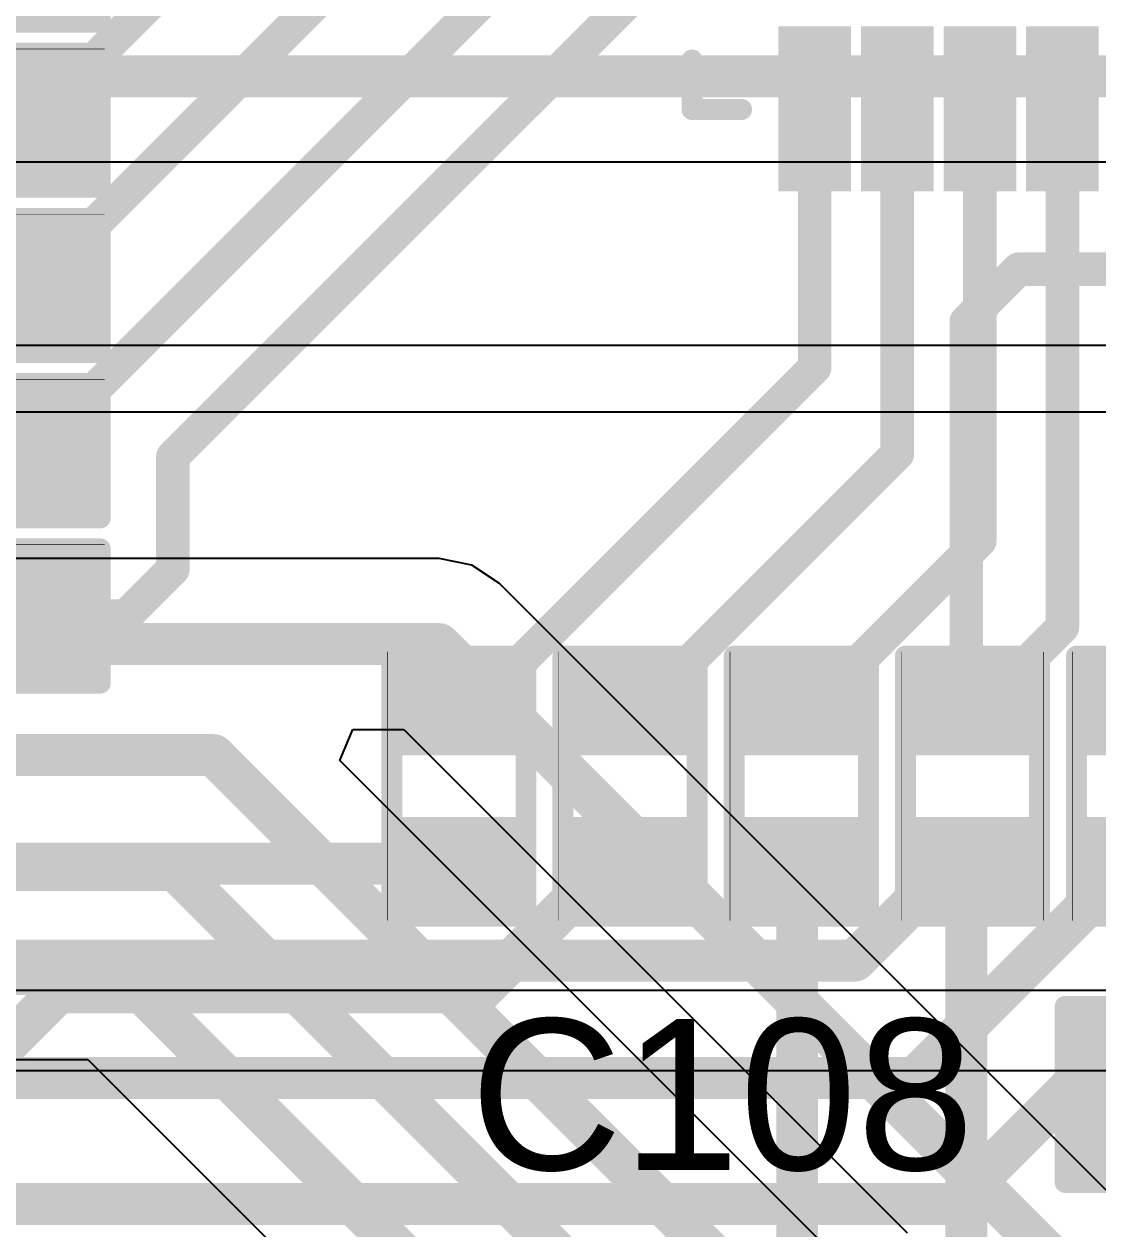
# Model space of a CAD drawing. Header units: inches. Extents: x 0 to 5379, y 0 to 5429.
# Drawn here: x 223.48 to 229.99, y 76.08 to 83.37 of the extents above; entities that cross this region are included whole.
import ezdxf

# ---------------------------------------------------------------- set-up
doc = ezdxf.new("R2010")
doc.units = ezdxf.units.IN
for name, color, linetype in [('Bottom Layer', 5, 'Continuous'), ('Bottom Overlay', 54, 'Continuous'), ('Bottom Paste', 16, 'Continuous'), ('Bottom Solder', 6, 'Continuous'), ('PWR', 156, 'Continuous'), ('SIG 01', 90, 'Continuous'), ('Top Layer', 1, 'Continuous'), ('Top Overlay', 2, 'Continuous'), ('Top Paste', 8, 'Continuous'), ('Top Solder', 216, 'Continuous')]:
    doc.layers.add(name, color=color, linetype=linetype)
doc.styles.add('Arial', font='', dxfattribs={"height": 0.2})
doc.styles.get('Arial').set_extended_font_data('Arial')

# ---------------------------------------------------------------- blocks, each defined once
blk = doc.blocks.new('64_VFQFPN_9X9_146')
at = {"layer": 'Top Layer'}
for points in [[(-3.896, -4.0658), (-3.596, -4.0658), (-3.596, -4.9258), (-3.896, -4.9258)], [(-3.396, -4.0658), (-3.096, -4.0658), (-3.096, -4.9258), (-3.396, -4.9258)], [(-2.896, -4.0658), (-2.596, -4.0658), (-2.596, -4.9258), (-2.896, -4.9258)], [(-2.396, -4.0658), (-2.096, -4.0658), (-2.096, -4.9258), (-2.396, -4.9258)]]:
    blk.add_hatch(color=1, dxfattribs=at).paths.add_polyline_path(points)
at = {"layer": 'Top Paste'}
for points in [[(-3.896, -4.0658), (-3.596, -4.0658), (-3.596, -4.9258), (-3.896, -4.9258)], [(-3.396, -4.0658), (-3.096, -4.0658), (-3.096, -4.9258), (-3.396, -4.9258)], [(-2.896, -4.0658), (-2.596, -4.0658), (-2.596, -4.9258), (-2.896, -4.9258)], [(-2.396, -4.0658), (-2.096, -4.0658), (-2.096, -4.9258), (-2.396, -4.9258)]]:
    blk.add_hatch(color=8, dxfattribs=at).paths.add_polyline_path(points)
at = {"layer": 'Top Solder'}
for points in [[(-3.966, -3.9958), (-3.526, -3.9958), (-3.526, -4.9958), (-3.966, -4.9958)], [(-3.466, -3.9958), (-3.026, -3.9958), (-3.026, -4.9958), (-3.466, -4.9958)], [(-2.966, -3.9958), (-2.526, -3.9958), (-2.526, -4.9958), (-2.966, -4.9958)], [(-2.466, -3.9958), (-2.026, -3.9958), (-2.026, -4.9958), (-2.466, -4.9958)]]:
    blk.add_hatch(color=216, dxfattribs=at).paths.add_polyline_path(points)
at = {"layer": 'Top Overlay'}
for points in [[(-4.4888, -4.5, 0.127, 0.127, 0), (-4.4888, -4.2, 0.127, 0.127, 0)], [(-4.4888, -4.5, 0.127, 0.127, 0), (-4.1888, -4.5, 0.127, 0.127, 0)]]:
    blk.add_lwpolyline(points, format="xyseb", dxfattribs=at)
for points in [[(-4.5205, -4.2, 0.0635, 0.0635, 1), (-4.457, -4.2, 0.0635, 0.0635, 1)], [(-4.5205, -4.5, 0.0635, 0.0635, 1), (-4.457, -4.5, 0.0635, 0.0635, 1)], [(-4.5205, -4.5, 0.0635, 0.0635, 1), (-4.457, -4.5, 0.0635, 0.0635, 1)], [(-4.2205, -4.5, 0.0635, 0.0635, 1), (-4.157, -4.5, 0.0635, 0.0635, 1)]]:
    blk.add_lwpolyline(points, format="xyseb", close=True, dxfattribs=at)
blk = doc.blocks.new('R___0402_575')
at = {"layer": 'Top Layer'}
for points in [[(-0.6985, -0.3175), (-0.6985, 0.3175), (-0.2413, 0.3175), (-0.2413, -0.3175)], [(0.2413, -0.3175), (0.2413, 0.3175), (0.6985, 0.3175), (0.6985, -0.3175)]]:
    blk.add_hatch(color=1, dxfattribs=at).paths.add_polyline_path(points)
at = {"layer": 'Top Paste'}
for points in [[(-0.6985, -0.3175), (-0.6985, 0.3175), (-0.2413, 0.3175), (-0.2413, -0.3175)], [(0.2413, -0.3175), (0.2413, 0.3175), (0.6985, 0.3175), (0.6985, -0.3175)]]:
    blk.add_hatch(color=8, dxfattribs=at).paths.add_polyline_path(points)
at = {"layer": 'Top Solder'}
for points in [[(-0.7535, -0.3725), (-0.7535, 0.3725), (-0.1863, 0.3725), (-0.1863, -0.3725)], [(0.1863, -0.3725), (0.1863, 0.3725), (0.7535, 0.3725), (0.7535, -0.3725)]]:
    blk.add_hatch(color=216, dxfattribs=at).paths.add_polyline_path(points)
at = {"layer": 'Top Overlay'}
for points in [[(0.7874, 0.4064, 0.127, 0.127, 0), (-0.7874, 0.4064, 0.127, 0.127, 0)], [(-0.7874, -0.4064, 0.127, 0.127, 0), (-0.7874, 0.4064, 0.127, 0.127, 0)], [(0.7874, -0.4064, 0.127, 0.127, 0), (0.7874, 0.4064, 0.127, 0.127, 0)], [(0.7874, -0.4064, 0.127, 0.127, 0), (-0.7874, -0.4064, 0.127, 0.127, 0)], [(0.8128, -0.4318, 0.00323, 0.00323, 0), (-0.8128, -0.4318, 0.00323, 0.00323, 0)]]:
    blk.add_lwpolyline(points, format="xyseb", dxfattribs=at)
for points in [[(-0.8191, 0.4064, 0.0635, 0.0635, 1), (-0.7556, 0.4064, 0.0635, 0.0635, 1)], [(-0.8191, 0.4064, 0.0635, 0.0635, 1), (-0.7556, 0.4064, 0.0635, 0.0635, 1)], [(0.7556, 0.4064, 0.0635, 0.0635, 1), (0.8191, 0.4064, 0.0635, 0.0635, 1)], [(0.7556, 0.4064, 0.0635, 0.0635, 1), (0.8191, 0.4064, 0.0635, 0.0635, 1)], [(-0.8191, -0.4064, 0.0635, 0.0635, 1), (-0.7556, -0.4064, 0.0635, 0.0635, 1)], [(-0.8191, -0.4064, 0.0635, 0.0635, 1), (-0.7556, -0.4064, 0.0635, 0.0635, 1)], [(0.7556, -0.4064, 0.0635, 0.0635, 1), (0.8191, -0.4064, 0.0635, 0.0635, 1)], [(0.7556, -0.4064, 0.0635, 0.0635, 1), (0.8191, -0.4064, 0.0635, 0.0635, 1)], [(-0.8136, -0.4318, 0.00161, 0.00161, 1), (-0.812, -0.4318, 0.00161, 0.00161, 1)], [(0.812, -0.4318, 0.00161, 0.00161, 1), (0.8136, -0.4318, 0.00161, 0.00161, 1)]]:
    blk.add_lwpolyline(points, format="xyseb", close=True, dxfattribs=at)
blk = doc.blocks.new('R___0402_577')
at = {"layer": 'Top Layer'}
for points in [[(-0.6985, -0.3175), (-0.6985, 0.3175), (-0.2413, 0.3175), (-0.2413, -0.3175)], [(0.2413, -0.3175), (0.2413, 0.3175), (0.6985, 0.3175), (0.6985, -0.3175)]]:
    blk.add_hatch(color=1, dxfattribs=at).paths.add_polyline_path(points)
at = {"layer": 'Top Paste'}
for points in [[(-0.6985, -0.3175), (-0.6985, 0.3175), (-0.2413, 0.3175), (-0.2413, -0.3175)], [(0.2413, -0.3175), (0.2413, 0.3175), (0.6985, 0.3175), (0.6985, -0.3175)]]:
    blk.add_hatch(color=8, dxfattribs=at).paths.add_polyline_path(points)
at = {"layer": 'Top Solder'}
for points in [[(-0.7535, -0.3725), (-0.7535, 0.3725), (-0.1863, 0.3725), (-0.1863, -0.3725)], [(0.1863, -0.3725), (0.1863, 0.3725), (0.7535, 0.3725), (0.7535, -0.3725)]]:
    blk.add_hatch(color=216, dxfattribs=at).paths.add_polyline_path(points)
at = {"layer": 'Top Overlay'}
for points in [[(0.7874, 0.4064, 0.127, 0.127, 0), (-0.7874, 0.4064, 0.127, 0.127, 0)], [(-0.7874, 0.4064, 0.127, 0.127, 0), (-0.7874, -0.4064, 0.127, 0.127, 0)], [(0.7874, 0.4064, 0.127, 0.127, 0), (0.7874, -0.4064, 0.127, 0.127, 0)], [(0.7874, -0.4064, 0.127, 0.127, 0), (-0.7874, -0.4064, 0.127, 0.127, 0)], [(0.8128, -0.4318, 0.00323, 0.00323, 0), (-0.8128, -0.4318, 0.00323, 0.00323, 0)]]:
    blk.add_lwpolyline(points, format="xyseb", dxfattribs=at)
for points in [[(-0.8191, 0.4064, 0.0635, 0.0635, 1), (-0.7556, 0.4064, 0.0635, 0.0635, 1)], [(-0.8191, 0.4064, 0.0635, 0.0635, 1), (-0.7556, 0.4064, 0.0635, 0.0635, 1)], [(0.7556, 0.4064, 0.0635, 0.0635, 1), (0.8191, 0.4064, 0.0635, 0.0635, 1)], [(0.7556, 0.4064, 0.0635, 0.0635, 1), (0.8191, 0.4064, 0.0635, 0.0635, 1)], [(-0.8191, -0.4064, 0.0635, 0.0635, 1), (-0.7556, -0.4064, 0.0635, 0.0635, 1)], [(-0.8191, -0.4064, 0.0635, 0.0635, 1), (-0.7556, -0.4064, 0.0635, 0.0635, 1)], [(0.7556, -0.4064, 0.0635, 0.0635, 1), (0.8191, -0.4064, 0.0635, 0.0635, 1)], [(0.7556, -0.4064, 0.0635, 0.0635, 1), (0.8191, -0.4064, 0.0635, 0.0635, 1)], [(-0.8136, -0.4318, 0.00161, 0.00161, 1), (-0.812, -0.4318, 0.00161, 0.00161, 1)], [(0.812, -0.4318, 0.00161, 0.00161, 1), (0.8136, -0.4318, 0.00161, 0.00161, 1)]]:
    blk.add_lwpolyline(points, format="xyseb", close=True, dxfattribs=at)
blk = doc.blocks.new('R___0402_B_584')
at = {"layer": 'Bottom Layer'}
for points in [[(-0.2413, 0.3175), (-0.2413, -0.3175), (-0.6985, -0.3175), (-0.6985, 0.3175)], [(0.6985, 0.3175), (0.6985, -0.3175), (0.2413, -0.3175), (0.2413, 0.3175)]]:
    blk.add_hatch(color=5, dxfattribs=at).paths.add_polyline_path(points)
at = {"layer": 'Bottom Paste'}
for points in [[(-0.2413, 0.3175), (-0.2413, -0.3175), (-0.6985, -0.3175), (-0.6985, 0.3175)], [(0.6985, 0.3175), (0.6985, -0.3175), (0.2413, -0.3175), (0.2413, 0.3175)]]:
    blk.add_hatch(color=16, dxfattribs=at).paths.add_polyline_path(points)
at = {"layer": 'Bottom Solder'}
for points in [[(-0.1863, 0.3725), (-0.1863, -0.3725), (-0.7535, -0.3725), (-0.7535, 0.3725)], [(0.7535, 0.3725), (0.7535, -0.3725), (0.1863, -0.3725), (0.1863, 0.3725)]]:
    blk.add_hatch(color=6, dxfattribs=at).paths.add_polyline_path(points)
at = {"layer": 'Bottom Overlay'}
for points in [[(-0.7874, -0.4064, 0.127, 0.127, 0), (-0.7874, 0.4064, 0.127, 0.127, 0)], [(0.7874, 0.4064, 0.127, 0.127, 0), (-0.7874, 0.4064, 0.127, 0.127, 0)], [(0.7874, -0.4064, 0.127, 0.127, 0), (0.7874, 0.4064, 0.127, 0.127, 0)], [(0.8128, 0.4318, 0.00323, 0.00323, 0), (-0.8128, 0.4318, 0.00323, 0.00323, 0)], [(0.7874, -0.4064, 0.127, 0.127, 0), (-0.7874, -0.4064, 0.127, 0.127, 0)]]:
    blk.add_lwpolyline(points, format="xyseb", dxfattribs=at)
for points in [[(-0.8191, 0.4064, 0.0635, 0.0635, 1), (-0.7556, 0.4064, 0.0635, 0.0635, 1)], [(-0.8191, 0.4064, 0.0635, 0.0635, 1), (-0.7556, 0.4064, 0.0635, 0.0635, 1)], [(0.7556, 0.4064, 0.0635, 0.0635, 1), (0.8191, 0.4064, 0.0635, 0.0635, 1)], [(0.7556, 0.4064, 0.0635, 0.0635, 1), (0.8191, 0.4064, 0.0635, 0.0635, 1)], [(-0.8136, 0.4318, 0.00161, 0.00161, 1), (-0.812, 0.4318, 0.00161, 0.00161, 1)], [(0.812, 0.4318, 0.00161, 0.00161, 1), (0.8136, 0.4318, 0.00161, 0.00161, 1)], [(-0.8191, -0.4064, 0.0635, 0.0635, 1), (-0.7556, -0.4064, 0.0635, 0.0635, 1)], [(-0.8191, -0.4064, 0.0635, 0.0635, 1), (-0.7556, -0.4064, 0.0635, 0.0635, 1)], [(0.7556, -0.4064, 0.0635, 0.0635, 1), (0.8191, -0.4064, 0.0635, 0.0635, 1)], [(0.7556, -0.4064, 0.0635, 0.0635, 1), (0.8191, -0.4064, 0.0635, 0.0635, 1)]]:
    blk.add_lwpolyline(points, format="xyseb", close=True, dxfattribs=at)
blk = doc.blocks.new('R___0402_B_585')
at = {"layer": 'Bottom Layer'}
for points in [[(-0.2413, 0.3175), (-0.2413, -0.3175), (-0.6985, -0.3175), (-0.6985, 0.3175)], [(0.6985, 0.3175), (0.6985, -0.3175), (0.2413, -0.3175), (0.2413, 0.3175)]]:
    blk.add_hatch(color=5, dxfattribs=at).paths.add_polyline_path(points)
at = {"layer": 'Bottom Paste'}
for points in [[(-0.2413, 0.3175), (-0.2413, -0.3175), (-0.6985, -0.3175), (-0.6985, 0.3175)], [(0.6985, 0.3175), (0.6985, -0.3175), (0.2413, -0.3175), (0.2413, 0.3175)]]:
    blk.add_hatch(color=16, dxfattribs=at).paths.add_polyline_path(points)
at = {"layer": 'Bottom Solder'}
for points in [[(-0.1863, 0.3725), (-0.1863, -0.3725), (-0.7535, -0.3725), (-0.7535, 0.3725)], [(0.7535, 0.3725), (0.7535, -0.3725), (0.1863, -0.3725), (0.1863, 0.3725)]]:
    blk.add_hatch(color=6, dxfattribs=at).paths.add_polyline_path(points)
at = {"layer": 'Bottom Overlay'}
for points in [[(-0.7874, -0.4064, 0.127, 0.127, 0), (-0.7874, 0.4064, 0.127, 0.127, 0)], [(0.7874, 0.4064, 0.127, 0.127, 0), (-0.7874, 0.4064, 0.127, 0.127, 0)], [(0.7874, -0.4064, 0.127, 0.127, 0), (0.7874, 0.4064, 0.127, 0.127, 0)], [(0.8128, 0.4318, 0.00323, 0.00323, 0), (-0.8128, 0.4318, 0.00323, 0.00323, 0)], [(0.7874, -0.4064, 0.127, 0.127, 0), (-0.7874, -0.4064, 0.127, 0.127, 0)]]:
    blk.add_lwpolyline(points, format="xyseb", dxfattribs=at)
for points in [[(-0.8191, 0.4064, 0.0635, 0.0635, 1), (-0.7556, 0.4064, 0.0635, 0.0635, 1)], [(-0.8191, 0.4064, 0.0635, 0.0635, 1), (-0.7556, 0.4064, 0.0635, 0.0635, 1)], [(0.7556, 0.4064, 0.0635, 0.0635, 1), (0.8191, 0.4064, 0.0635, 0.0635, 1)], [(0.7556, 0.4064, 0.0635, 0.0635, 1), (0.8191, 0.4064, 0.0635, 0.0635, 1)], [(-0.8136, 0.4318, 0.00161, 0.00161, 1), (-0.812, 0.4318, 0.00161, 0.00161, 1)], [(0.812, 0.4318, 0.00161, 0.00161, 1), (0.8136, 0.4318, 0.00161, 0.00161, 1)], [(-0.8191, -0.4064, 0.0635, 0.0635, 1), (-0.7556, -0.4064, 0.0635, 0.0635, 1)], [(-0.8191, -0.4064, 0.0635, 0.0635, 1), (-0.7556, -0.4064, 0.0635, 0.0635, 1)], [(0.7556, -0.4064, 0.0635, 0.0635, 1), (0.8191, -0.4064, 0.0635, 0.0635, 1)], [(0.7556, -0.4064, 0.0635, 0.0635, 1), (0.8191, -0.4064, 0.0635, 0.0635, 1)]]:
    blk.add_lwpolyline(points, format="xyseb", close=True, dxfattribs=at)
blk = doc.blocks.new('R___0402_595')
at = {"layer": 'Top Layer'}
for points in [[(-0.6985, -0.3175), (-0.6985, 0.3175), (-0.2413, 0.3175), (-0.2413, -0.3175)], [(0.2413, -0.3175), (0.2413, 0.3175), (0.6985, 0.3175), (0.6985, -0.3175)]]:
    blk.add_hatch(color=1, dxfattribs=at).paths.add_polyline_path(points)
at = {"layer": 'Top Paste'}
for points in [[(-0.6985, -0.3175), (-0.6985, 0.3175), (-0.2413, 0.3175), (-0.2413, -0.3175)], [(0.2413, -0.3175), (0.2413, 0.3175), (0.6985, 0.3175), (0.6985, -0.3175)]]:
    blk.add_hatch(color=8, dxfattribs=at).paths.add_polyline_path(points)
at = {"layer": 'Top Solder'}
for points in [[(-0.7535, -0.3725), (-0.7535, 0.3725), (-0.1863, 0.3725), (-0.1863, -0.3725)], [(0.1863, -0.3725), (0.1863, 0.3725), (0.7535, 0.3725), (0.7535, -0.3725)]]:
    blk.add_hatch(color=216, dxfattribs=at).paths.add_polyline_path(points)
at = {"layer": 'Top Overlay'}
for points in [[(0.7874, 0.4064, 0.127, 0.127, 0), (-0.7874, 0.4064, 0.127, 0.127, 0)], [(-0.7874, -0.4064, 0.127, 0.127, 0), (-0.7874, 0.4064, 0.127, 0.127, 0)], [(0.7874, -0.4064, 0.127, 0.127, 0), (0.7874, 0.4064, 0.127, 0.127, 0)], [(0.7874, -0.4064, 0.127, 0.127, 0), (-0.7874, -0.4064, 0.127, 0.127, 0)], [(0.8128, -0.4318, 0.00323, 0.00323, 0), (-0.8128, -0.4318, 0.00323, 0.00323, 0)]]:
    blk.add_lwpolyline(points, format="xyseb", dxfattribs=at)
for points in [[(-0.8191, 0.4064, 0.0635, 0.0635, 1), (-0.7556, 0.4064, 0.0635, 0.0635, 1)], [(-0.8191, 0.4064, 0.0635, 0.0635, 1), (-0.7556, 0.4064, 0.0635, 0.0635, 1)], [(0.7556, 0.4064, 0.0635, 0.0635, 1), (0.8191, 0.4064, 0.0635, 0.0635, 1)], [(0.7556, 0.4064, 0.0635, 0.0635, 1), (0.8191, 0.4064, 0.0635, 0.0635, 1)], [(-0.8191, -0.4064, 0.0635, 0.0635, 1), (-0.7556, -0.4064, 0.0635, 0.0635, 1)], [(-0.8191, -0.4064, 0.0635, 0.0635, 1), (-0.7556, -0.4064, 0.0635, 0.0635, 1)], [(0.7556, -0.4064, 0.0635, 0.0635, 1), (0.8191, -0.4064, 0.0635, 0.0635, 1)], [(0.7556, -0.4064, 0.0635, 0.0635, 1), (0.8191, -0.4064, 0.0635, 0.0635, 1)], [(-0.8136, -0.4318, 0.00161, 0.00161, 1), (-0.812, -0.4318, 0.00161, 0.00161, 1)], [(0.812, -0.4318, 0.00161, 0.00161, 1), (0.8136, -0.4318, 0.00161, 0.00161, 1)]]:
    blk.add_lwpolyline(points, format="xyseb", close=True, dxfattribs=at)
blk = doc.blocks.new('R___0402_596')
at = {"layer": 'Top Layer'}
for points in [[(-0.6985, -0.3175), (-0.6985, 0.3175), (-0.2413, 0.3175), (-0.2413, -0.3175)], [(0.2413, -0.3175), (0.2413, 0.3175), (0.6985, 0.3175), (0.6985, -0.3175)]]:
    blk.add_hatch(color=1, dxfattribs=at).paths.add_polyline_path(points)
at = {"layer": 'Top Paste'}
for points in [[(-0.6985, -0.3175), (-0.6985, 0.3175), (-0.2413, 0.3175), (-0.2413, -0.3175)], [(0.2413, -0.3175), (0.2413, 0.3175), (0.6985, 0.3175), (0.6985, -0.3175)]]:
    blk.add_hatch(color=8, dxfattribs=at).paths.add_polyline_path(points)
at = {"layer": 'Top Solder'}
for points in [[(-0.7535, -0.3725), (-0.7535, 0.3725), (-0.1863, 0.3725), (-0.1863, -0.3725)], [(0.1863, -0.3725), (0.1863, 0.3725), (0.7535, 0.3725), (0.7535, -0.3725)]]:
    blk.add_hatch(color=216, dxfattribs=at).paths.add_polyline_path(points)
at = {"layer": 'Top Overlay'}
for points in [[(0.7874, 0.4064, 0.127, 0.127, 0), (-0.7874, 0.4064, 0.127, 0.127, 0)], [(-0.7874, -0.4064, 0.127, 0.127, 0), (-0.7874, 0.4064, 0.127, 0.127, 0)], [(0.7874, -0.4064, 0.127, 0.127, 0), (0.7874, 0.4064, 0.127, 0.127, 0)], [(0.7874, -0.4064, 0.127, 0.127, 0), (-0.7874, -0.4064, 0.127, 0.127, 0)], [(0.8128, -0.4318, 0.00323, 0.00323, 0), (-0.8128, -0.4318, 0.00323, 0.00323, 0)]]:
    blk.add_lwpolyline(points, format="xyseb", dxfattribs=at)
for points in [[(-0.8191, 0.4064, 0.0635, 0.0635, 1), (-0.7556, 0.4064, 0.0635, 0.0635, 1)], [(-0.8191, 0.4064, 0.0635, 0.0635, 1), (-0.7556, 0.4064, 0.0635, 0.0635, 1)], [(0.7556, 0.4064, 0.0635, 0.0635, 1), (0.8191, 0.4064, 0.0635, 0.0635, 1)], [(0.7556, 0.4064, 0.0635, 0.0635, 1), (0.8191, 0.4064, 0.0635, 0.0635, 1)], [(-0.8191, -0.4064, 0.0635, 0.0635, 1), (-0.7556, -0.4064, 0.0635, 0.0635, 1)], [(-0.8191, -0.4064, 0.0635, 0.0635, 1), (-0.7556, -0.4064, 0.0635, 0.0635, 1)], [(0.7556, -0.4064, 0.0635, 0.0635, 1), (0.8191, -0.4064, 0.0635, 0.0635, 1)], [(0.7556, -0.4064, 0.0635, 0.0635, 1), (0.8191, -0.4064, 0.0635, 0.0635, 1)], [(-0.8136, -0.4318, 0.00161, 0.00161, 1), (-0.812, -0.4318, 0.00161, 0.00161, 1)], [(0.812, -0.4318, 0.00161, 0.00161, 1), (0.8136, -0.4318, 0.00161, 0.00161, 1)]]:
    blk.add_lwpolyline(points, format="xyseb", close=True, dxfattribs=at)
blk = doc.blocks.new('R___0402_597')
at = {"layer": 'Top Layer'}
for points in [[(-0.6985, -0.3175), (-0.6985, 0.3175), (-0.2413, 0.3175), (-0.2413, -0.3175)], [(0.2413, -0.3175), (0.2413, 0.3175), (0.6985, 0.3175), (0.6985, -0.3175)]]:
    blk.add_hatch(color=1, dxfattribs=at).paths.add_polyline_path(points)
at = {"layer": 'Top Paste'}
for points in [[(-0.6985, -0.3175), (-0.6985, 0.3175), (-0.2413, 0.3175), (-0.2413, -0.3175)], [(0.2413, -0.3175), (0.2413, 0.3175), (0.6985, 0.3175), (0.6985, -0.3175)]]:
    blk.add_hatch(color=8, dxfattribs=at).paths.add_polyline_path(points)
at = {"layer": 'Top Solder'}
for points in [[(-0.7535, -0.3725), (-0.7535, 0.3725), (-0.1863, 0.3725), (-0.1863, -0.3725)], [(0.1863, -0.3725), (0.1863, 0.3725), (0.7535, 0.3725), (0.7535, -0.3725)]]:
    blk.add_hatch(color=216, dxfattribs=at).paths.add_polyline_path(points)
at = {"layer": 'Top Overlay'}
for points in [[(0.7874, 0.4064, 0.127, 0.127, 0), (-0.7874, 0.4064, 0.127, 0.127, 0)], [(-0.7874, -0.4064, 0.127, 0.127, 0), (-0.7874, 0.4064, 0.127, 0.127, 0)], [(0.7874, -0.4064, 0.127, 0.127, 0), (0.7874, 0.4064, 0.127, 0.127, 0)], [(0.7874, -0.4064, 0.127, 0.127, 0), (-0.7874, -0.4064, 0.127, 0.127, 0)], [(0.8128, -0.4318, 0.00323, 0.00323, 0), (-0.8128, -0.4318, 0.00323, 0.00323, 0)]]:
    blk.add_lwpolyline(points, format="xyseb", dxfattribs=at)
for points in [[(-0.8191, 0.4064, 0.0635, 0.0635, 1), (-0.7556, 0.4064, 0.0635, 0.0635, 1)], [(-0.8191, 0.4064, 0.0635, 0.0635, 1), (-0.7556, 0.4064, 0.0635, 0.0635, 1)], [(0.7556, 0.4064, 0.0635, 0.0635, 1), (0.8191, 0.4064, 0.0635, 0.0635, 1)], [(0.7556, 0.4064, 0.0635, 0.0635, 1), (0.8191, 0.4064, 0.0635, 0.0635, 1)], [(-0.8191, -0.4064, 0.0635, 0.0635, 1), (-0.7556, -0.4064, 0.0635, 0.0635, 1)], [(-0.8191, -0.4064, 0.0635, 0.0635, 1), (-0.7556, -0.4064, 0.0635, 0.0635, 1)], [(0.7556, -0.4064, 0.0635, 0.0635, 1), (0.8191, -0.4064, 0.0635, 0.0635, 1)], [(0.7556, -0.4064, 0.0635, 0.0635, 1), (0.8191, -0.4064, 0.0635, 0.0635, 1)], [(-0.8136, -0.4318, 0.00161, 0.00161, 1), (-0.812, -0.4318, 0.00161, 0.00161, 1)], [(0.812, -0.4318, 0.00161, 0.00161, 1), (0.8136, -0.4318, 0.00161, 0.00161, 1)]]:
    blk.add_lwpolyline(points, format="xyseb", close=True, dxfattribs=at)
blk = doc.blocks.new('R___0402_600')
at = {"layer": 'Top Layer'}
for points in [[(-0.6985, -0.3175), (-0.6985, 0.3175), (-0.2413, 0.3175), (-0.2413, -0.3175)], [(0.2413, -0.3175), (0.2413, 0.3175), (0.6985, 0.3175), (0.6985, -0.3175)]]:
    blk.add_hatch(color=1, dxfattribs=at).paths.add_polyline_path(points)
at = {"layer": 'Top Paste'}
for points in [[(-0.6985, -0.3175), (-0.6985, 0.3175), (-0.2413, 0.3175), (-0.2413, -0.3175)], [(0.2413, -0.3175), (0.2413, 0.3175), (0.6985, 0.3175), (0.6985, -0.3175)]]:
    blk.add_hatch(color=8, dxfattribs=at).paths.add_polyline_path(points)
at = {"layer": 'Top Solder'}
for points in [[(-0.7535, -0.3725), (-0.7535, 0.3725), (-0.1863, 0.3725), (-0.1863, -0.3725)], [(0.1863, -0.3725), (0.1863, 0.3725), (0.7535, 0.3725), (0.7535, -0.3725)]]:
    blk.add_hatch(color=216, dxfattribs=at).paths.add_polyline_path(points)
at = {"layer": 'Top Overlay'}
for points in [[(0.7874, 0.4064, 0.127, 0.127, 0), (-0.7874, 0.4064, 0.127, 0.127, 0)], [(-0.7874, -0.4064, 0.127, 0.127, 0), (-0.7874, 0.4064, 0.127, 0.127, 0)], [(0.7874, -0.4064, 0.127, 0.127, 0), (0.7874, 0.4064, 0.127, 0.127, 0)], [(0.7874, -0.4064, 0.127, 0.127, 0), (-0.7874, -0.4064, 0.127, 0.127, 0)], [(0.8128, -0.4318, 0.00323, 0.00323, 0), (-0.8128, -0.4318, 0.00323, 0.00323, 0)]]:
    blk.add_lwpolyline(points, format="xyseb", dxfattribs=at)
for points in [[(-0.8191, 0.4064, 0.0635, 0.0635, 1), (-0.7556, 0.4064, 0.0635, 0.0635, 1)], [(-0.8191, 0.4064, 0.0635, 0.0635, 1), (-0.7556, 0.4064, 0.0635, 0.0635, 1)], [(0.7556, 0.4064, 0.0635, 0.0635, 1), (0.8191, 0.4064, 0.0635, 0.0635, 1)], [(0.7556, 0.4064, 0.0635, 0.0635, 1), (0.8191, 0.4064, 0.0635, 0.0635, 1)], [(-0.8191, -0.4064, 0.0635, 0.0635, 1), (-0.7556, -0.4064, 0.0635, 0.0635, 1)], [(-0.8191, -0.4064, 0.0635, 0.0635, 1), (-0.7556, -0.4064, 0.0635, 0.0635, 1)], [(0.7556, -0.4064, 0.0635, 0.0635, 1), (0.8191, -0.4064, 0.0635, 0.0635, 1)], [(0.7556, -0.4064, 0.0635, 0.0635, 1), (0.8191, -0.4064, 0.0635, 0.0635, 1)], [(-0.8136, -0.4318, 0.00161, 0.00161, 1), (-0.812, -0.4318, 0.00161, 0.00161, 1)], [(0.812, -0.4318, 0.00161, 0.00161, 1), (0.8136, -0.4318, 0.00161, 0.00161, 1)]]:
    blk.add_lwpolyline(points, format="xyseb", close=True, dxfattribs=at)
blk = doc.blocks.new('R___0402_602')
at = {"layer": 'Top Layer'}
for points in [[(-0.6985, -0.3175), (-0.6985, 0.3175), (-0.2413, 0.3175), (-0.2413, -0.3175)], [(0.2413, -0.3175), (0.2413, 0.3175), (0.6985, 0.3175), (0.6985, -0.3175)]]:
    blk.add_hatch(color=1, dxfattribs=at).paths.add_polyline_path(points)
at = {"layer": 'Top Paste'}
for points in [[(-0.6985, -0.3175), (-0.6985, 0.3175), (-0.2413, 0.3175), (-0.2413, -0.3175)], [(0.2413, -0.3175), (0.2413, 0.3175), (0.6985, 0.3175), (0.6985, -0.3175)]]:
    blk.add_hatch(color=8, dxfattribs=at).paths.add_polyline_path(points)
at = {"layer": 'Top Solder'}
for points in [[(-0.7535, -0.3725), (-0.7535, 0.3725), (-0.1863, 0.3725), (-0.1863, -0.3725)], [(0.1863, -0.3725), (0.1863, 0.3725), (0.7535, 0.3725), (0.7535, -0.3725)]]:
    blk.add_hatch(color=216, dxfattribs=at).paths.add_polyline_path(points)
at = {"layer": 'Top Overlay'}
for points in [[(0.7874, 0.4064, 0.127, 0.127, 0), (-0.7874, 0.4064, 0.127, 0.127, 0)], [(-0.7874, 0.4064, 0.127, 0.127, 0), (-0.7874, -0.4064, 0.127, 0.127, 0)], [(0.7874, 0.4064, 0.127, 0.127, 0), (0.7874, -0.4064, 0.127, 0.127, 0)], [(0.7874, -0.4064, 0.127, 0.127, 0), (-0.7874, -0.4064, 0.127, 0.127, 0)], [(0.8128, -0.4318, 0.00323, 0.00323, 0), (-0.8128, -0.4318, 0.00323, 0.00323, 0)]]:
    blk.add_lwpolyline(points, format="xyseb", dxfattribs=at)
for points in [[(-0.8191, 0.4064, 0.0635, 0.0635, 1), (-0.7556, 0.4064, 0.0635, 0.0635, 1)], [(-0.8191, 0.4064, 0.0635, 0.0635, 1), (-0.7556, 0.4064, 0.0635, 0.0635, 1)], [(0.7556, 0.4064, 0.0635, 0.0635, 1), (0.8191, 0.4064, 0.0635, 0.0635, 1)], [(0.7556, 0.4064, 0.0635, 0.0635, 1), (0.8191, 0.4064, 0.0635, 0.0635, 1)], [(-0.8191, -0.4064, 0.0635, 0.0635, 1), (-0.7556, -0.4064, 0.0635, 0.0635, 1)], [(-0.8191, -0.4064, 0.0635, 0.0635, 1), (-0.7556, -0.4064, 0.0635, 0.0635, 1)], [(0.7556, -0.4064, 0.0635, 0.0635, 1), (0.8191, -0.4064, 0.0635, 0.0635, 1)], [(0.7556, -0.4064, 0.0635, 0.0635, 1), (0.8191, -0.4064, 0.0635, 0.0635, 1)], [(-0.8136, -0.4318, 0.00161, 0.00161, 1), (-0.812, -0.4318, 0.00161, 0.00161, 1)], [(0.812, -0.4318, 0.00161, 0.00161, 1), (0.8136, -0.4318, 0.00161, 0.00161, 1)]]:
    blk.add_lwpolyline(points, format="xyseb", close=True, dxfattribs=at)
blk = doc.blocks.new('R___0402_604')
at = {"layer": 'Top Layer'}
for points in [[(-0.6985, -0.3175), (-0.6985, 0.3175), (-0.2413, 0.3175), (-0.2413, -0.3175)], [(0.2413, -0.3175), (0.2413, 0.3175), (0.6985, 0.3175), (0.6985, -0.3175)]]:
    blk.add_hatch(color=1, dxfattribs=at).paths.add_polyline_path(points)
at = {"layer": 'Top Paste'}
for points in [[(-0.6985, -0.3175), (-0.6985, 0.3175), (-0.2413, 0.3175), (-0.2413, -0.3175)], [(0.2413, -0.3175), (0.2413, 0.3175), (0.6985, 0.3175), (0.6985, -0.3175)]]:
    blk.add_hatch(color=8, dxfattribs=at).paths.add_polyline_path(points)
at = {"layer": 'Top Solder'}
for points in [[(-0.7535, -0.3725), (-0.7535, 0.3725), (-0.1863, 0.3725), (-0.1863, -0.3725)], [(0.1863, -0.3725), (0.1863, 0.3725), (0.7535, 0.3725), (0.7535, -0.3725)]]:
    blk.add_hatch(color=216, dxfattribs=at).paths.add_polyline_path(points)
at = {"layer": 'Top Overlay'}
for points in [[(0.7874, 0.4064, 0.127, 0.127, 0), (-0.7874, 0.4064, 0.127, 0.127, 0)], [(-0.7874, 0.4064, 0.127, 0.127, 0), (-0.7874, -0.4064, 0.127, 0.127, 0)], [(0.7874, 0.4064, 0.127, 0.127, 0), (0.7874, -0.4064, 0.127, 0.127, 0)], [(0.7874, -0.4064, 0.127, 0.127, 0), (-0.7874, -0.4064, 0.127, 0.127, 0)], [(0.8128, -0.4318, 0.00323, 0.00323, 0), (-0.8128, -0.4318, 0.00323, 0.00323, 0)]]:
    blk.add_lwpolyline(points, format="xyseb", dxfattribs=at)
for points in [[(-0.8191, 0.4064, 0.0635, 0.0635, 1), (-0.7556, 0.4064, 0.0635, 0.0635, 1)], [(-0.8191, 0.4064, 0.0635, 0.0635, 1), (-0.7556, 0.4064, 0.0635, 0.0635, 1)], [(0.7556, 0.4064, 0.0635, 0.0635, 1), (0.8191, 0.4064, 0.0635, 0.0635, 1)], [(0.7556, 0.4064, 0.0635, 0.0635, 1), (0.8191, 0.4064, 0.0635, 0.0635, 1)], [(-0.8191, -0.4064, 0.0635, 0.0635, 1), (-0.7556, -0.4064, 0.0635, 0.0635, 1)], [(-0.8191, -0.4064, 0.0635, 0.0635, 1), (-0.7556, -0.4064, 0.0635, 0.0635, 1)], [(0.7556, -0.4064, 0.0635, 0.0635, 1), (0.8191, -0.4064, 0.0635, 0.0635, 1)], [(0.7556, -0.4064, 0.0635, 0.0635, 1), (0.8191, -0.4064, 0.0635, 0.0635, 1)], [(-0.8136, -0.4318, 0.00161, 0.00161, 1), (-0.812, -0.4318, 0.00161, 0.00161, 1)], [(0.812, -0.4318, 0.00161, 0.00161, 1), (0.8136, -0.4318, 0.00161, 0.00161, 1)]]:
    blk.add_lwpolyline(points, format="xyseb", close=True, dxfattribs=at)
blk = doc.blocks.new('R___0402_606')
at = {"layer": 'Top Layer'}
for points in [[(-0.6985, -0.3175), (-0.6985, 0.3175), (-0.2413, 0.3175), (-0.2413, -0.3175)], [(0.2413, -0.3175), (0.2413, 0.3175), (0.6985, 0.3175), (0.6985, -0.3175)]]:
    blk.add_hatch(color=1, dxfattribs=at).paths.add_polyline_path(points)
at = {"layer": 'Top Paste'}
for points in [[(-0.6985, -0.3175), (-0.6985, 0.3175), (-0.2413, 0.3175), (-0.2413, -0.3175)], [(0.2413, -0.3175), (0.2413, 0.3175), (0.6985, 0.3175), (0.6985, -0.3175)]]:
    blk.add_hatch(color=8, dxfattribs=at).paths.add_polyline_path(points)
at = {"layer": 'Top Solder'}
for points in [[(-0.7535, -0.3725), (-0.7535, 0.3725), (-0.1863, 0.3725), (-0.1863, -0.3725)], [(0.1863, -0.3725), (0.1863, 0.3725), (0.7535, 0.3725), (0.7535, -0.3725)]]:
    blk.add_hatch(color=216, dxfattribs=at).paths.add_polyline_path(points)
at = {"layer": 'Top Overlay'}
for points in [[(0.7874, 0.4064, 0.127, 0.127, 0), (-0.7874, 0.4064, 0.127, 0.127, 0)], [(-0.7874, 0.4064, 0.127, 0.127, 0), (-0.7874, -0.4064, 0.127, 0.127, 0)], [(0.7874, 0.4064, 0.127, 0.127, 0), (0.7874, -0.4064, 0.127, 0.127, 0)], [(0.7874, -0.4064, 0.127, 0.127, 0), (-0.7874, -0.4064, 0.127, 0.127, 0)], [(0.8128, -0.4318, 0.00323, 0.00323, 0), (-0.8128, -0.4318, 0.00323, 0.00323, 0)]]:
    blk.add_lwpolyline(points, format="xyseb", dxfattribs=at)
for points in [[(-0.8191, 0.4064, 0.0635, 0.0635, 1), (-0.7556, 0.4064, 0.0635, 0.0635, 1)], [(-0.8191, 0.4064, 0.0635, 0.0635, 1), (-0.7556, 0.4064, 0.0635, 0.0635, 1)], [(0.7556, 0.4064, 0.0635, 0.0635, 1), (0.8191, 0.4064, 0.0635, 0.0635, 1)], [(0.7556, 0.4064, 0.0635, 0.0635, 1), (0.8191, 0.4064, 0.0635, 0.0635, 1)], [(-0.8191, -0.4064, 0.0635, 0.0635, 1), (-0.7556, -0.4064, 0.0635, 0.0635, 1)], [(-0.8191, -0.4064, 0.0635, 0.0635, 1), (-0.7556, -0.4064, 0.0635, 0.0635, 1)], [(0.7556, -0.4064, 0.0635, 0.0635, 1), (0.8191, -0.4064, 0.0635, 0.0635, 1)], [(0.7556, -0.4064, 0.0635, 0.0635, 1), (0.8191, -0.4064, 0.0635, 0.0635, 1)], [(-0.8136, -0.4318, 0.00161, 0.00161, 1), (-0.812, -0.4318, 0.00161, 0.00161, 1)], [(0.812, -0.4318, 0.00161, 0.00161, 1), (0.8136, -0.4318, 0.00161, 0.00161, 1)]]:
    blk.add_lwpolyline(points, format="xyseb", close=True, dxfattribs=at)
blk = doc.blocks.new('R___0402_607')
at = {"layer": 'Top Layer'}
for points in [[(-0.6985, -0.3175), (-0.6985, 0.3175), (-0.2413, 0.3175), (-0.2413, -0.3175)], [(0.2413, -0.3175), (0.2413, 0.3175), (0.6985, 0.3175), (0.6985, -0.3175)]]:
    blk.add_hatch(color=1, dxfattribs=at).paths.add_polyline_path(points)
at = {"layer": 'Top Paste'}
for points in [[(-0.6985, -0.3175), (-0.6985, 0.3175), (-0.2413, 0.3175), (-0.2413, -0.3175)], [(0.2413, -0.3175), (0.2413, 0.3175), (0.6985, 0.3175), (0.6985, -0.3175)]]:
    blk.add_hatch(color=8, dxfattribs=at).paths.add_polyline_path(points)
at = {"layer": 'Top Solder'}
for points in [[(-0.7535, -0.3725), (-0.7535, 0.3725), (-0.1863, 0.3725), (-0.1863, -0.3725)], [(0.1863, -0.3725), (0.1863, 0.3725), (0.7535, 0.3725), (0.7535, -0.3725)]]:
    blk.add_hatch(color=216, dxfattribs=at).paths.add_polyline_path(points)
at = {"layer": 'Top Overlay'}
for points in [[(0.7874, 0.4064, 0.127, 0.127, 0), (-0.7874, 0.4064, 0.127, 0.127, 0)], [(-0.7874, 0.4064, 0.127, 0.127, 0), (-0.7874, -0.4064, 0.127, 0.127, 0)], [(0.7874, 0.4064, 0.127, 0.127, 0), (0.7874, -0.4064, 0.127, 0.127, 0)], [(0.7874, -0.4064, 0.127, 0.127, 0), (-0.7874, -0.4064, 0.127, 0.127, 0)], [(0.8128, -0.4318, 0.00323, 0.00323, 0), (-0.8128, -0.4318, 0.00323, 0.00323, 0)]]:
    blk.add_lwpolyline(points, format="xyseb", dxfattribs=at)
for points in [[(-0.8191, 0.4064, 0.0635, 0.0635, 1), (-0.7556, 0.4064, 0.0635, 0.0635, 1)], [(-0.8191, 0.4064, 0.0635, 0.0635, 1), (-0.7556, 0.4064, 0.0635, 0.0635, 1)], [(0.7556, 0.4064, 0.0635, 0.0635, 1), (0.8191, 0.4064, 0.0635, 0.0635, 1)], [(0.7556, 0.4064, 0.0635, 0.0635, 1), (0.8191, 0.4064, 0.0635, 0.0635, 1)], [(-0.8191, -0.4064, 0.0635, 0.0635, 1), (-0.7556, -0.4064, 0.0635, 0.0635, 1)], [(-0.8191, -0.4064, 0.0635, 0.0635, 1), (-0.7556, -0.4064, 0.0635, 0.0635, 1)], [(0.7556, -0.4064, 0.0635, 0.0635, 1), (0.8191, -0.4064, 0.0635, 0.0635, 1)], [(0.7556, -0.4064, 0.0635, 0.0635, 1), (0.8191, -0.4064, 0.0635, 0.0635, 1)], [(-0.8136, -0.4318, 0.00161, 0.00161, 1), (-0.812, -0.4318, 0.00161, 0.00161, 1)], [(0.812, -0.4318, 0.00161, 0.00161, 1), (0.8136, -0.4318, 0.00161, 0.00161, 1)]]:
    blk.add_lwpolyline(points, format="xyseb", close=True, dxfattribs=at)
blk = doc.blocks.new('C___0603_1019')
at = {"layer": 'Top Layer'}
for points in [[(-0.381, 0.4445), (-0.381, -0.4445), (-1.143, -0.4445), (-1.143, 0.4445)], [(1.143, 0.4445), (1.143, -0.4445), (0.381, -0.4445), (0.381, 0.4445)]]:
    blk.add_hatch(color=1, dxfattribs=at).paths.add_polyline_path(points)
at = {"layer": 'Top Paste'}
for points in [[(-0.381, 0.4445), (-0.381, -0.4445), (-1.143, -0.4445), (-1.143, 0.4445)], [(1.143, 0.4445), (1.143, -0.4445), (0.381, -0.4445), (0.381, 0.4445)]]:
    blk.add_hatch(color=8, dxfattribs=at).paths.add_polyline_path(points)
at = {"layer": 'Top Solder'}
for points in [[(-0.321, 0.5045), (-0.321, -0.5045), (-1.203, -0.5045), (-1.203, 0.5045)], [(1.203, 0.5045), (1.203, -0.5045), (0.321, -0.5045), (0.321, 0.5045)]]:
    blk.add_hatch(color=216, dxfattribs=at).paths.add_polyline_path(points)
at = {"layer": 'Top Overlay'}
for points in [[(-0.4572, 0.5334, 0.127, 0.127, 0), (-1.2446, 0.5334, 0.127, 0.127, 0)], [(-1.2446, 0.5334, 0.127, 0.127, 0), (-1.2446, -0.5334, 0.127, 0.127, 0)], [(1.2446, 0.5334, 0.127, 0.127, 0), (0.4572, 0.5334, 0.127, 0.127, 0)], [(1.2446, 0.5334, 0.127, 0.127, 0), (1.2446, -0.5334, 0.127, 0.127, 0)], [(-0.4572, -0.5334, 0.127, 0.127, 0), (-1.2446, -0.5334, 0.127, 0.127, 0)], [(1.2446, -0.5334, 0.127, 0.127, 0), (0.4572, -0.5334, 0.127, 0.127, 0)]]:
    blk.add_lwpolyline(points, format="xyseb", dxfattribs=at)
for points in [[(-1.2764, 0.5334, 0.0635, 0.0635, 1), (-1.2128, 0.5334, 0.0635, 0.0635, 1)], [(-1.2764, 0.5334, 0.0635, 0.0635, 1), (-1.2128, 0.5334, 0.0635, 0.0635, 1)], [(-0.4889, 0.5334, 0.0635, 0.0635, 1), (-0.4254, 0.5334, 0.0635, 0.0635, 1)], [(0.4254, 0.5334, 0.0635, 0.0635, 1), (0.4889, 0.5334, 0.0635, 0.0635, 1)], [(1.2128, 0.5334, 0.0635, 0.0635, 1), (1.2764, 0.5334, 0.0635, 0.0635, 1)], [(1.2128, 0.5334, 0.0635, 0.0635, 1), (1.2764, 0.5334, 0.0635, 0.0635, 1)], [(-1.2764, -0.5334, 0.0635, 0.0635, 1), (-1.2128, -0.5334, 0.0635, 0.0635, 1)], [(-1.2764, -0.5334, 0.0635, 0.0635, 1), (-1.2128, -0.5334, 0.0635, 0.0635, 1)], [(-0.4889, -0.5334, 0.0635, 0.0635, 1), (-0.4254, -0.5334, 0.0635, 0.0635, 1)], [(0.4254, -0.5334, 0.0635, 0.0635, 1), (0.4889, -0.5334, 0.0635, 0.0635, 1)], [(1.2128, -0.5334, 0.0635, 0.0635, 1), (1.2764, -0.5334, 0.0635, 0.0635, 1)], [(1.2128, -0.5334, 0.0635, 0.0635, 1), (1.2764, -0.5334, 0.0635, 0.0635, 1)]]:
    blk.add_lwpolyline(points, format="xyseb", close=True, dxfattribs=at)

msp = doc.modelspace()

# ---------------------------------------------------------------- linework, layer by layer
at = {"layer": 'Bottom Layer'}
for points in [[(229.1893, 81.5725, 0.2032, 0.2032, 0), (229.5068, 81.89, 0.2032, 0.2032, 0)], [(229.5068, 81.89, 0.2032, 0.2032, 0), (231.2713, 81.89, 0.2032, 0.2032, 0)], [(229.1893, 79.2292, 0.2032, 0.2032, 0), (229.1893, 81.5725, 0.2032, 0.2032, 0)], [(228.5135, 77.7025, 0.254, 0.254, 0), (229.1004, 78.2894, 0.254, 0.254, 0)], [(228.8763, 76.9913, 0.254, 0.254, 0), (230.1744, 78.2894, 0.254, 0.254, 0)], [(229.1004, 78.2894, 0.254, 0.254, 0), (229.1893, 78.2894, 0.254, 0.254, 0)], [(229.1143, 76.2293, 0.254, 0.254, 0), (231.1744, 78.2894, 0.254, 0.254, 0)], [(217.1532, 77.7025, 0.254, 0.254, 0), (228.5135, 77.7025, 0.254, 0.254, 0)], [(217.5342, 76.9913, 0.254, 0.254, 0), (228.8763, 76.9913, 0.254, 0.254, 0)], [(217.9406, 76.2293, 0.254, 0.254, 0), (229.1143, 76.2293, 0.254, 0.254, 0)]]:
    msp.add_lwpolyline(points, format="xyseb", dxfattribs=at)
for points in [[(229.456, 81.89, 0.1016, 0.1016, 1), (229.5576, 81.89, 0.1016, 0.1016, 1)], [(229.456, 81.89, 0.1016, 0.1016, 1), (229.5576, 81.89, 0.1016, 0.1016, 1)], [(229.1385, 81.5725, 0.1016, 0.1016, 1), (229.2401, 81.5725, 0.1016, 0.1016, 1)], [(229.1385, 81.5725, 0.1016, 0.1016, 1), (229.2401, 81.5725, 0.1016, 0.1016, 1)], [(229.1385, 79.2292, 0.1016, 0.1016, 1), (229.2401, 79.2292, 0.1016, 0.1016, 1)], [(229.0369, 78.2894, 0.127, 0.127, 1), (229.1639, 78.2894, 0.127, 0.127, 1)], [(229.0369, 78.2894, 0.127, 0.127, 1), (229.1639, 78.2894, 0.127, 0.127, 1)], [(229.1258, 78.2894, 0.127, 0.127, 1), (229.2528, 78.2894, 0.127, 0.127, 1)], [(228.45, 77.7025, 0.127, 0.127, 1), (228.577, 77.7025, 0.127, 0.127, 1)], [(228.45, 77.7025, 0.127, 0.127, 1), (228.577, 77.7025, 0.127, 0.127, 1)], [(228.8128, 76.9913, 0.127, 0.127, 1), (228.9398, 76.9913, 0.127, 0.127, 1)], [(228.8128, 76.9913, 0.127, 0.127, 1), (228.9398, 76.9913, 0.127, 0.127, 1)], [(229.0508, 76.2293, 0.127, 0.127, 1), (229.1778, 76.2293, 0.127, 0.127, 1)], [(229.0508, 76.2293, 0.127, 0.127, 1), (229.1778, 76.2293, 0.127, 0.127, 1)]]:
    msp.add_lwpolyline(points, format="xyseb", close=True, dxfattribs=at)
at = {"layer": 'PWR'}
for p, q in [((230.7312, 81.4288), (214.6782, 81.4288)), ((208.8689, 81.026), (230.8692, 81.026)), ((238.3254, 77.5208), (188.5743, 77.5208)), ((208.6879, 77.0382), (231.9649, 77.0382))]:
    msp.add_line(p, q, dxfattribs=at)
at = {"layer": 'SIG 01'}
for p, q in [((221.6562, 82.54), (230.8319, 82.54)), ((225.9968, 80.1374), (189.1357, 80.1374)), ((226.195, 80.0979), (225.9968, 80.1374)), ((226.363, 79.9856), (226.195, 80.0979)), ((230.7931, 75.5556), (226.363, 79.9856)), ((225.3964, 78.9137), (225.4742, 79.1014)), ((225.4742, 79.1014), (225.7822, 79.1014)), ((225.7822, 79.1014), (228.8302, 76.0535)), ((228.342, 75.9682), (225.3964, 78.9137)), ((208.824, 77.1044), (223.8689, 77.1044)), ((223.8689, 77.1044), (227.2478, 73.7256))]:
    msp.add_line(p, q, dxfattribs=at)
for points in [[(221.6562, 83.058, 0.254, 0.254, 0), (236.1231, 83.058, 0.254, 0.254, 0)], [(189.1357, 79.6194, 0.254, 0.254, 0), (225.9968, 79.6194, 0.254, 0.254, 0)], [(225.9968, 79.6194, 0.254, 0.254, 0), (230.4268, 75.1893, 0.254, 0.254, 0)], [(190.6101, 78.9471, 0.254, 0.254, 0), (224.6306, 78.9471, 0.254, 0.254, 0)], [(224.6306, 78.9471, 0.254, 0.254, 0), (228.1651, 75.4126, 0.254, 0.254, 0)], [(195.9595, 78.2512, 0.254, 0.254, 0), (224.3975, 78.2512, 0.254, 0.254, 0)], [(224.3975, 78.2512, 0.254, 0.254, 0), (227.9412, 74.7076, 0.254, 0.254, 0)], [(205.8849, 77.6224, 0.254, 0.254, 0), (224.0835, 77.6224, 0.254, 0.254, 0)], [(224.0835, 77.6224, 0.254, 0.254, 0), (227.6141, 74.0918, 0.254, 0.254, 0)]]:
    msp.add_lwpolyline(points, format="xyseb", dxfattribs=at)
for points in [[(225.9333, 79.6194, 0.127, 0.127, 1), (226.0603, 79.6194, 0.127, 0.127, 1)], [(225.9333, 79.6194, 0.127, 0.127, 1), (226.0603, 79.6194, 0.127, 0.127, 1)], [(224.5671, 78.9471, 0.127, 0.127, 1), (224.6941, 78.9471, 0.127, 0.127, 1)], [(224.5671, 78.9471, 0.127, 0.127, 1), (224.6941, 78.9471, 0.127, 0.127, 1)], [(224.334, 78.2512, 0.127, 0.127, 1), (224.461, 78.2512, 0.127, 0.127, 1)], [(224.334, 78.2512, 0.127, 0.127, 1), (224.461, 78.2512, 0.127, 0.127, 1)], [(224.02, 77.6224, 0.127, 0.127, 1), (224.147, 77.6224, 0.127, 0.127, 1)], [(224.02, 77.6224, 0.127, 0.127, 1), (224.147, 77.6224, 0.127, 0.127, 1)]]:
    msp.add_lwpolyline(points, format="xyseb", close=True, dxfattribs=at)
at = {"layer": 'Top Layer'}
for points in [[(223.6273, 82.881, 0.2032, 0.2032, 0), (225.8535, 85.1072, 0.2032, 0.2032, 0)], [(223.6273, 81.8802, 0.2032, 0.2032, 0), (226.3543, 84.6072, 0.2032, 0.2032, 0)], [(223.6273, 80.8795, 0.2032, 0.2032, 0), (226.839, 84.0912, 0.2032, 0.2032, 0)], [(224.3844, 80.7543, 0.2032, 0.2032, 0), (227.2373, 83.6072, 0.2032, 0.2032, 0)], [(223.6273, 82.7921, 0.2032, 0.2032, 0), (223.6273, 82.881, 0.2032, 0.2032, 0)], [(228.2713, 81.2951, 0.2032, 0.2032, 0), (228.2713, 82.8614, 0.2032, 0.2032, 0)], [(228.7713, 80.7708, 0.2032, 0.2032, 0), (228.7713, 82.8614, 0.2032, 0.2032, 0)], [(229.2713, 80.2465, 0.2032, 0.2032, 0), (229.2713, 82.8614, 0.2032, 0.2032, 0)], [(229.7713, 79.7222, 0.2032, 0.2032, 0), (229.7713, 82.8614, 0.2032, 0.2032, 0)], [(223.6273, 81.7913, 0.2032, 0.2032, 0), (223.6273, 81.8802, 0.2032, 0.2032, 0)], [(226.2054, 79.2292, 0.2032, 0.2032, 0), (228.2713, 81.2951, 0.2032, 0.2032, 0)], [(224.3844, 80.0736, 0.2032, 0.2032, 0), (224.3844, 80.7543, 0.2032, 0.2032, 0)], [(227.2297, 79.2292, 0.2032, 0.2032, 0), (228.7713, 80.7708, 0.2032, 0.2032, 0)], [(228.254, 79.2292, 0.2032, 0.2032, 0), (229.2713, 80.2465, 0.2032, 0.2032, 0)], [(224.1006, 79.7898, 0.2032, 0.2032, 0), (224.3844, 80.0736, 0.2032, 0.2032, 0)], [(223.6273, 79.7898, 0.2032, 0.2032, 0), (224.1006, 79.7898, 0.2032, 0.2032, 0)], [(229.2782, 79.2292, 0.2032, 0.2032, 0), (229.7713, 79.7222, 0.2032, 0.2032, 0)], [(227.1408, 79.2292, 0.2032, 0.2032, 0), (227.2297, 79.2292, 0.2032, 0.2032, 0)], [(228.1651, 79.2292, 0.2032, 0.2032, 0), (228.254, 79.2292, 0.2032, 0.2032, 0)], [(221.5189, 78.2894, 0.254, 0.254, 0), (226.1165, 78.2894, 0.254, 0.254, 0)], [(227.0392, 78.1878, 0.254, 0.254, 0), (227.1408, 78.2894, 0.254, 0.254, 0)], [(228.1651, 75.4126, 0.254, 0.254, 0), (228.1651, 78.2894, 0.254, 0.254, 0)], [(229.1893, 75.4126, 0.254, 0.254, 0), (229.1893, 78.2894, 0.254, 0.254, 0)], [(226.2428, 77.5104, 0.254, 0.254, 0), (226.9202, 78.1878, 0.254, 0.254, 0)], [(226.9202, 78.1878, 0.254, 0.254, 0), (227.0392, 78.1878, 0.254, 0.254, 0)], [(223.1955, 77.0145, 0.254, 0.254, 0), (223.6914, 77.5104, 0.254, 0.254, 0)], [(223.6914, 77.5104, 0.254, 0.254, 0), (226.2428, 77.5104, 0.254, 0.254, 0)]]:
    msp.add_lwpolyline(points, format="xyseb", dxfattribs=at)
for points in [[(223.5765, 82.881, 0.1016, 0.1016, 1), (223.6781, 82.881, 0.1016, 0.1016, 1)], [(223.5765, 82.881, 0.1016, 0.1016, 1), (223.6781, 82.881, 0.1016, 0.1016, 1)], [(228.2205, 82.8614, 0.1016, 0.1016, 1), (228.3221, 82.8614, 0.1016, 0.1016, 1)], [(228.7205, 82.8614, 0.1016, 0.1016, 1), (228.8221, 82.8614, 0.1016, 0.1016, 1)], [(229.2205, 82.8614, 0.1016, 0.1016, 1), (229.3221, 82.8614, 0.1016, 0.1016, 1)], [(229.7205, 82.8614, 0.1016, 0.1016, 1), (229.8221, 82.8614, 0.1016, 0.1016, 1)], [(223.5765, 82.7921, 0.1016, 0.1016, 1), (223.6781, 82.7921, 0.1016, 0.1016, 1)], [(223.5765, 81.8802, 0.1016, 0.1016, 1), (223.6781, 81.8802, 0.1016, 0.1016, 1)], [(223.5765, 81.8802, 0.1016, 0.1016, 1), (223.6781, 81.8802, 0.1016, 0.1016, 1)], [(223.5765, 81.7913, 0.1016, 0.1016, 1), (223.6781, 81.7913, 0.1016, 0.1016, 1)], [(228.2205, 81.2951, 0.1016, 0.1016, 1), (228.3221, 81.2951, 0.1016, 0.1016, 1)], [(228.2205, 81.2951, 0.1016, 0.1016, 1), (228.3221, 81.2951, 0.1016, 0.1016, 1)], [(223.5765, 80.8795, 0.1016, 0.1016, 1), (223.6781, 80.8795, 0.1016, 0.1016, 1)], [(224.3336, 80.7543, 0.1016, 0.1016, 1), (224.4352, 80.7543, 0.1016, 0.1016, 1)], [(224.3336, 80.7543, 0.1016, 0.1016, 1), (224.4352, 80.7543, 0.1016, 0.1016, 1)], [(228.7205, 80.7708, 0.1016, 0.1016, 1), (228.8221, 80.7708, 0.1016, 0.1016, 1)], [(228.7205, 80.7708, 0.1016, 0.1016, 1), (228.8221, 80.7708, 0.1016, 0.1016, 1)], [(229.2205, 80.2465, 0.1016, 0.1016, 1), (229.3221, 80.2465, 0.1016, 0.1016, 1)], [(229.2205, 80.2465, 0.1016, 0.1016, 1), (229.3221, 80.2465, 0.1016, 0.1016, 1)], [(224.3336, 80.0736, 0.1016, 0.1016, 1), (224.4352, 80.0736, 0.1016, 0.1016, 1)], [(224.3336, 80.0736, 0.1016, 0.1016, 1), (224.4352, 80.0736, 0.1016, 0.1016, 1)], [(223.5765, 79.7898, 0.1016, 0.1016, 1), (223.6781, 79.7898, 0.1016, 0.1016, 1)], [(224.0498, 79.7898, 0.1016, 0.1016, 1), (224.1514, 79.7898, 0.1016, 0.1016, 1)], [(224.0498, 79.7898, 0.1016, 0.1016, 1), (224.1514, 79.7898, 0.1016, 0.1016, 1)], [(229.7205, 79.7222, 0.1016, 0.1016, 1), (229.8221, 79.7222, 0.1016, 0.1016, 1)], [(229.7205, 79.7222, 0.1016, 0.1016, 1), (229.8221, 79.7222, 0.1016, 0.1016, 1)], [(226.1546, 79.2292, 0.1016, 0.1016, 1), (226.2562, 79.2292, 0.1016, 0.1016, 1)], [(227.09, 79.2292, 0.1016, 0.1016, 1), (227.1916, 79.2292, 0.1016, 0.1016, 1)], [(227.1789, 79.2292, 0.1016, 0.1016, 1), (227.2805, 79.2292, 0.1016, 0.1016, 1)], [(227.1789, 79.2292, 0.1016, 0.1016, 1), (227.2805, 79.2292, 0.1016, 0.1016, 1)], [(228.1143, 79.2292, 0.1016, 0.1016, 1), (228.2159, 79.2292, 0.1016, 0.1016, 1)], [(228.2032, 79.2292, 0.1016, 0.1016, 1), (228.3048, 79.2292, 0.1016, 0.1016, 1)], [(228.2032, 79.2292, 0.1016, 0.1016, 1), (228.3048, 79.2292, 0.1016, 0.1016, 1)], [(229.2274, 79.2292, 0.1016, 0.1016, 1), (229.329, 79.2292, 0.1016, 0.1016, 1)], [(226.053, 78.2894, 0.127, 0.127, 1), (226.18, 78.2894, 0.127, 0.127, 1)], [(227.0773, 78.2894, 0.127, 0.127, 1), (227.2043, 78.2894, 0.127, 0.127, 1)], [(228.1016, 78.2894, 0.127, 0.127, 1), (228.2286, 78.2894, 0.127, 0.127, 1)], [(229.1258, 78.2894, 0.127, 0.127, 1), (229.2528, 78.2894, 0.127, 0.127, 1)], [(226.8567, 78.1878, 0.127, 0.127, 1), (226.9837, 78.1878, 0.127, 0.127, 1)], [(226.8567, 78.1878, 0.127, 0.127, 1), (226.9837, 78.1878, 0.127, 0.127, 1)], [(226.9757, 78.1878, 0.127, 0.127, 1), (227.1027, 78.1878, 0.127, 0.127, 1)], [(226.9757, 78.1878, 0.127, 0.127, 1), (227.1027, 78.1878, 0.127, 0.127, 1)], [(223.6279, 77.5104, 0.127, 0.127, 1), (223.7549, 77.5104, 0.127, 0.127, 1)], [(223.6279, 77.5104, 0.127, 0.127, 1), (223.7549, 77.5104, 0.127, 0.127, 1)], [(226.1793, 77.5104, 0.127, 0.127, 1), (226.3063, 77.5104, 0.127, 0.127, 1)], [(226.1793, 77.5104, 0.127, 0.127, 1), (226.3063, 77.5104, 0.127, 0.127, 1)]]:
    msp.add_lwpolyline(points, format="xyseb", close=True, dxfattribs=at)

# ---------------------------------------------------------------- block references
msp.add_blockref('64_VFQFPN_9X9_146', (232.0173, 87.3572))
for name, p, rotation in [('R___0402_577', (223.1574, 83.7929), 180), ('R___0402_607', (223.1574, 82.7921), 180), ('R___0402_606', (223.1574, 81.7913), 180), ('R___0402_604', (223.1574, 80.7906), 180), ('R___0402_602', (223.1574, 79.7898), 180), ('R___0402_600', (226.1165, 78.7593), 270), ('R___0402_597', (227.1532, 78.7593), 270), ('R___0402_596', (228.1899, 78.7593), 270), ('R___0402_B_585', (229.2266, 78.7593), 270), ('R___0402_595', (229.2266, 78.7593), 270), ('R___0402_575', (230.2633, 78.7593), 270), ('R___0402_B_584', (230.2633, 78.7593), 270), ('C___0603_1019', (231.0333, 76.8924), 180)]:
    msp.add_blockref(name, p, dxfattribs=dict(rotation=rotation))

# ---------------------------------------------------------------- texts
at = {"layer": 'Top Overlay', "style": 'Arial'}
msp.add_text('C108', height=0.9144, dxfattribs=at).set_placement((226.1838, 76.4355))

doc.saveas('drawing.dxf')
